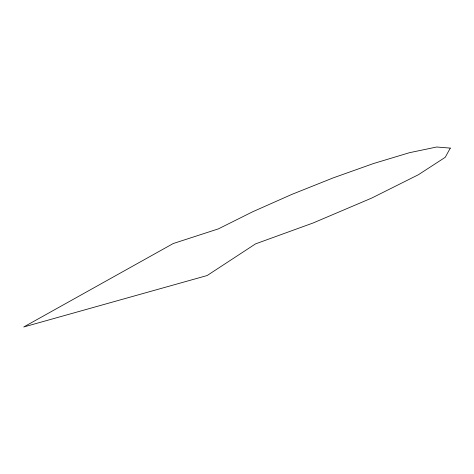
<?xml version="1.0" encoding="UTF-8"?>
<svg xmlns="http://www.w3.org/2000/svg" width="474" height="474" viewBox="0 0 474 474"><rect width="100%" height="100%" fill="white"/><g stroke="black" fill="none" stroke-linecap="round" stroke-linejoin="round"><path stroke-width="0.71" d="M450.3 148.107L445.234 157.315L418.441 174.699L371.669 198.091L313.136 222.97L255.533 243.885L207.126 275.542L23.7 326.995L173.223 243.535L218.372 228.883L252.518 211.837L291.848 194.399L333.216 177.874L373.571 163.512L409.465 152.699L436.708 147.005L450.3 148.107"/></g></svg>
